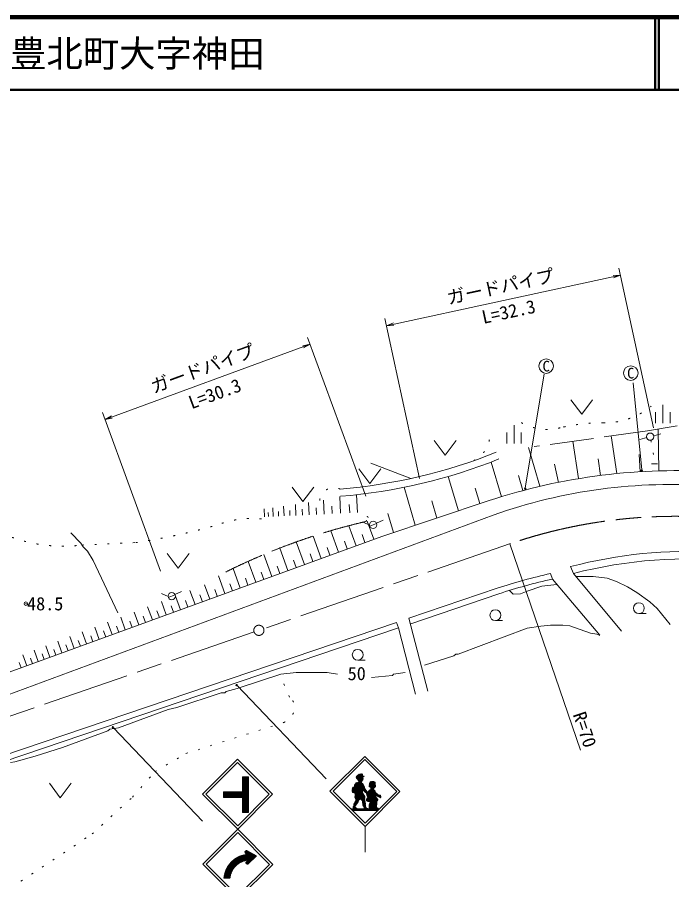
# Model space of a CAD drawing. Units: millimetres, scale not verified. Extents: x 40000 to 680000, y 20000 to 380000.
# Drawn here: x 421009 to 511009, y 261358 to 380000 of the extents above; entities that cross this region are included whole.
import ezdxf
from ezdxf.enums import TextEntityAlignment as Align

# ---------------------------------------------------------------- set-up
doc = ezdxf.new("R2010")
doc.units = ezdxf.units.MM
doc.header["$LTSCALE"] = 1000
doc.header["$PDMODE"] = 32
doc.header["$PDSIZE"] = 500
for name, pattern in [('CHAIN', [18.5, 12, -1.5, 3.5, -1.5]), ('DASHED', [7.5, 6, -1.5]), ('DOTTED', [1.75, 0.25, -1.5])]:
    doc.linetypes.add(name, pattern=pattern)
for name, color, linetype, lineweight in [('M-BGD', 7, 'Continuous', 13), ('M-BMK', 2, 'CHAIN', 13), ('M-STR-HTXT', 7, 'Continuous', 13), ('M-STR-STRC', 7, 'Continuous', 13), ('M-TTL', 2, 'Continuous', 140), ('M-TTL-LINE', 7, 'Continuous', 50)]:
    doc.layers.add(name, color=color, linetype=linetype, lineweight=lineweight)
doc.layers.add('M-TTL-TXT', color=7, linetype='Continuous')
doc.styles.add('ＭＳ ゴシック', font='')
doc.styles.get('ＭＳ ゴシック').set_extended_font_data('MS Gothic')

# ---------------------------------------------------------------- blocks, each defined once
blk = doc.blocks.new('電話柱1')
at = {"color": 7, "linetype": 'Continuous', "lineweight": 13}
for p, q in [((-1.203, 0.848), (-0.496, 0.14)), ((-0.516, 0.002), (0.484, 0.002)), ((1.475, 0.164), (0.478, 0.078))]:
    blk.add_line(p, q, dxfattribs=at)
blk.add_circle((-0.016, 0.002), 0.5, dxfattribs=at)
blk = doc.blocks.new('畑')
at = {"color": 7, "linetype": 'Continuous', "lineweight": 13}
for p, q in [((-1.5, 2), (0, 0)), ((0, 0), (1.5, 2))]:
    blk.add_line(p, q, dxfattribs=at)
blk = doc.blocks.new('荒地')
at = {"color": 7, "linetype": 'Continuous', "lineweight": 13}
for p, q in [((0, 0), (0, 2.5)), ((-1, 1.5), (-1, 0)), ((1, 1.5), (1, 0))]:
    blk.add_line(p, q, dxfattribs=at)
blk = doc.blocks.new('広葉樹林')
at = {"color": 7, "linetype": 'Continuous', "lineweight": 13}
blk.add_line((0, 0), (1, 0), dxfattribs=at)
blk.add_circle((0, 0.75), 0.75, dxfattribs=at)
blk = doc.blocks.new('カーブミラー')
at = {"color": 7, "linetype": 'Continuous', "lineweight": 13}
blk.add_circle((0, 0), 1, dxfattribs=at)
at = {"color": 7, "style": 'ＭＳ ゴシック'}
blk.add_text('C', height=1.47, dxfattribs=at).set_placement((0, 0), align=Align.MIDDLE_CENTER)
blk = doc.blocks.new('open_arrow')
at = {"color": 0, "linetype": 'Continuous', "lineweight": -2}
blk.add_lwpolyline([(7.5, 1.25), (0, 0), (7.5, -1.25)], dxfattribs=at)

msp = doc.modelspace()

# ---------------------------------------------------------------- hatches: boundary and pattern name
at = {"layer": 'M-STR-STRC'}
h = msp.add_hatch(dxfattribs=at)
h.set_pattern_fill('USER', color=256, style=0, pattern_type=2)
h.set_pattern_definition([(135, (451987, 275508), (-28.28427, -28.28427), [])])
h.paths.add_polyline_path([(451987, 275508), (452787, 275508), (452787, 270622), (451987, 270622), (451987, 272665), (449376, 272665), (449376, 273465), (451987, 273465)])
h = msp.add_hatch(dxfattribs=at)
h.set_pattern_fill('USER', color=256, style=0, pattern_type=2)
h.set_pattern_definition([(45, (468390, 275926), (-28.28427, 28.28427), [])])
h.paths.add_polyline_path([(468390, 275926), (467919, 275837), (467893, 275761), (467715, 275621, 0.45515), (467652, 275328), (467970, 274965), (467970, 274800), (467613, 274673), (467384, 274380), (467372, 274088), (467168, 274075), (467092, 273922), (467054, 273502, 0.48538), (467346, 273356), (467448, 273445), (467486, 272936), (467435, 272707), (467575, 272414), (467575, 272262), (467283, 271753), (467283, 271486, 0.4249), (467193, 271282), (467381, 271091), (466899, 271091), (467125, 270866), (470551, 270866), (470777, 271091), (470629, 271091), (470624, 271167, 0.49263), (470567, 271228), (470470, 271247, -0.16717), (470400, 271387), (470438, 271880), (470451, 272198), (470291, 271091, -0.29644), (470192, 271204), (470044, 271702), (470044, 272084), (469923, 272053), (469694, 271492, 0.19412), (469706, 271320), (469894, 271126), (469896, 271091), (467726, 271091, 0.32311), (467652, 271199), (467537, 271288, -0.40358), (467524, 271575), (467842, 271969), (468033, 272414, -0.46172), (468479, 272134), (468542, 271638), (468746, 271244, 0.16667), (468708, 271091), (469195, 271091, 0.34897), (469089, 271193, -0.23044), (468886, 271384), (468873, 272020), (468771, 272389), (468797, 272822), (468479, 273292), (468466, 273674), (468580, 273699), (468746, 273483, 0.09017), (469026, 273254), (469077, 272949), (469217, 272656), (469470, 272863), (469527, 272876), (469553, 272940), (469514, 273016), (469463, 273041), (469400, 273010), (469387, 272940), (469413, 272895), (469463, 272860), (469217, 272656), (469026, 272440, 0.5884), (469255, 272134), (469598, 272096), (469407, 271689), (469395, 271346, 0.31163), (469407, 271206), (469565, 271091), (469896, 271091), (469894, 271126), (469706, 271320, -0.19412), (469694, 271492), (469923, 272053), (470044, 272084), (470044, 271702), (470192, 271204, 0.29644), (470291, 271091), (470451, 272198), (470565, 272249), (470578, 272402), (470311, 272758), (470336, 272961), (470438, 272949), (470514, 272834), (470960, 272605), (471011, 272745), (470947, 272987), (470642, 273038), (470222, 273394), (470209, 273547), (469993, 273763), (470018, 273941, 0.30622), (470273, 274297), (470247, 274450), (470227, 274759), (470030, 274867), (469807, 274867), (469547, 274832), (469433, 274616), (469433, 274387), (469382, 274285), (469407, 274132), (469496, 274132), (469636, 274030), (469624, 273763), (469344, 273649), (469306, 273445), (469102, 273483), (468759, 273954), (468759, 274081), (468542, 274603), (468364, 274692), (468351, 274883, 0.20238), (468555, 275252), (468529, 275404), (468555, 275532), (468682, 275557), (468695, 275621), (468517, 275633), (468479, 275761), (468479, 275837)])
h = msp.add_hatch(dxfattribs=at)
h.set_pattern_fill('USER', color=256, style=0, pattern_type=2)
h.set_pattern_definition([(45, (453894, 264656), (-28.28427, 28.28427), [])])
h.paths.add_polyline_path([(453894, 264656), (452561, 265379, 0.60282), (452354, 265050), (452639, 264846, 0.36328), (449431, 261559), (450258, 261559, -0.36587), (452734, 264050), (452465, 263776, 0.60282), (452727, 263488)])

# ---------------------------------------------------------------- linework, layer by layer
at = {"layer": 'M-BGD', "linetype": 'DASHED'}
for p, q in [((507669, 323098), (492070, 320933)), ((511759, 323820), (507669, 323098)), ((475142, 316562), (469646, 318654))]:
    msp.add_line(p, q, dxfattribs=at)
at = {"layer": 'M-BGD'}
for p, q in [((509237, 317603), (509162, 323361)), ((498202, 316532), (497423, 321676)), ((503472, 317230), (502688, 322407)), ((507568, 322179), (506602, 321920)), ((508534, 322438), (509500, 322696)), ((492891, 315476), (491305, 320826)), ((501233, 316975), (500887, 319262)), ((506688, 317488), (506507, 319852)), ((487578, 314051), (486166, 318812)), ((495428, 316025), (494898, 318509)), ((508232, 318579), (509054, 318579)), ((481672, 312109), (480271, 316834)), ((490549, 314894), (489930, 316981)), ((475736, 310127), (474191, 315341)), ((484621, 313094), (483986, 315239)), ((461160, 311568), (461080, 313267)), ((463196, 311665), (463105, 313573)), ((465464, 311772), (465354, 314093)), ((467795, 311882), (467679, 314318)), ((485880, 313514), (471138, 308592)), ((478705, 311118), (478003, 313487)), ((455028, 311278), (454975, 312398)), ((456222, 311335), (456166, 312526)), ((457694, 311404), (457630, 312747)), ((458509, 311443), (458476, 312154)), ((459333, 311482), (459262, 312993)), ((460242, 311525), (460204, 312325)), ((462172, 311616), (462130, 312515)), ((464324, 311718), (464276, 312727)), ((466721, 311832), (466667, 312964)), ((455559, 311303), (455532, 311863)), ((456954, 311369), (456924, 312001)), ((472751, 309130), (471982, 311723)), ((467594, 307300), (466595, 310058)), ((470050, 308195), (469147, 310686)), ((471138, 308592), (416027, 288500)), ((428397, 309090), (429752, 307651)), ((462822, 305560), (461711, 308625)), ((465185, 306422), (464117, 309370)), ((468821, 307747), (468422, 308849)), ((429752, 307651), (430091, 307143)), ((460503, 304715), (459375, 307828)), ((466389, 306860), (465996, 307944)), ((458228, 303885), (457106, 306982)), ((461661, 305137), (461281, 306186)), ((464002, 305990), (463616, 307057)), ((453806, 302273), (452761, 305155)), ((455996, 303071), (454902, 306090)), ((459364, 304300), (458990, 305331)), ((451657, 301490), (450682, 304181)), ((457111, 303478), (456743, 304493)), ((497098, 304429), (497518, 303505)), ((449549, 300721), (448662, 303169)), ((452730, 301881), (452374, 302863)), ((454900, 302672), (454538, 303670)), ((494355, 303487), (494603, 302723)), ((494603, 302723), (501113, 294989)), ((497518, 303505), (504117, 295552)), ((447481, 299967), (446775, 301914)), ((450602, 301105), (450252, 302072)), ((486990, 301452), (474860, 297337)), ((443461, 298502), (442780, 300381)), ((445452, 299228), (444759, 301140)), ((446465, 299597), (446126, 300533)), ((448514, 300344), (448169, 301295)), ((487244, 300694), (475117, 296579)), ((441508, 297790), (440839, 299636)), ((442483, 298145), (442155, 299052)), ((444455, 298864), (444122, 299785)), ((437711, 296406), (437066, 298188)), ((439591, 297091), (438934, 298905)), ((440549, 297440), (440225, 298332)), ((473178, 296766), (418875, 278343)), ((434057, 295073), (433434, 296794)), ((435867, 295733), (435232, 297484)), ((436788, 296069), (436475, 296933)), ((438650, 296748), (438332, 297626)), ((473178, 296766), (473435, 296009)), ((474860, 297337), (477480, 287292)), ((473435, 296009), (419064, 277562)), ((430539, 293791), (429938, 295452)), ((432281, 294426), (431669, 296117)), ((433168, 294750), (432865, 295586)), ((434961, 295403), (434653, 296253)), ((473435, 296009), (475772, 286879)), ((428830, 293168), (428239, 294800)), ((429684, 293479), (429390, 294290)), ((431409, 294108), (431111, 294932)), ((499856, 295289), (500703, 295120)), ((500703, 295120), (501126, 294951)), ((425508, 291957), (424937, 293533)), ((427153, 292557), (426572, 294160)), ((427991, 292862), (427702, 293660)), ((422310, 290791), (421759, 292313)), ((423894, 291369), (423333, 292917)), ((424700, 291662), (424420, 292436)), ((426330, 292257), (426045, 293043)), ((421533, 290508), (421261, 291258)), ((423102, 291080), (422825, 291842)), ((451257, 287669), (451511, 287754))]:
    msp.add_line(p, q, dxfattribs=at)
at = {"layer": 'M-BGD', "linetype": 'DOTTED'}
for p, q in [((508142, 321817), (508713, 318719)), ((429921, 307397), (437295, 307735)), ((458454, 286484), (457205, 289309)), ((444213, 278722), (457606, 282973)), ((439962, 276236), (444213, 278722)), ((436834, 272707), (439962, 276236)), ((431301, 267654), (436834, 272707)), ((421516, 261158), (431301, 267654))]:
    msp.add_line(p, q, dxfattribs=at)
at = {"layer": 'M-BGD'}
for points in [[(430091, 307143), (430683, 306550), (431445, 305280), (434832, 298083)], [(497872, 303079), (500195, 303079), (502142, 302825), (503412, 302401), (504936, 301639), (506206, 300877), (507984, 299607), (509000, 298676), (510778, 296475)], [(495199, 301978), (493167, 301724), (491135, 301047)], [(488680, 301131), (489188, 300623), (490204, 300708), (491135, 301047)], [(492998, 296221), (491135, 295967), (481653, 292411), (481314, 292411), (481060, 292157), (476996, 290887)], [(492998, 296221), (494353, 296390), (496046, 296390), (496977, 296305), (499856, 295289)], [(465058, 289617), (463619, 289871), (459385, 289871), (457269, 289617), (451511, 287754)], [(474371, 289871), (472763, 289617), (472593, 289447), (469715, 289193)], [(451257, 287669), (449733, 287246), (449564, 287077), (449056, 287077), (442960, 285045), (441775, 284791), (434917, 282251), (433731, 282081)], [(420100, 277509), (420693, 277594), (423487, 278356), (427212, 279541), (433477, 281827), (433731, 282081)]]:
    msp.add_lwpolyline(points, dxfattribs=at)
for centre, radius in [((508051, 322308), 500), ((506888, 317647), 100), ((490858, 315160), 100), ((451169, 288133), 100), ((434167, 282318), 100)]:
    msp.add_circle(centre, radius, dxfattribs=at)
at = {"layer": 'M-BGD', "linetype": 'DOTTED'}
for centre, radius, start, end in [((501679, 334562), 10367, 269.54441, 308.7865), ((493895, 330618), 7311, 240.79723, 284.95274), ((501280, 300390), 23808, 89.23999, 103.35365), ((481976, 322602), 4021, 296.26556, 0.42549), ((464549, 313338), 1954, 64.39433, 176.7346), ((453246, 298107), 12945, 84.0924, 110.63709), ((468228, 310416), 1305, 36.52817, 94.64956), ((468368, 311396), 931, 304.25567, 347.37843), ((425292, 390046), 83182, 278.29714, 286.33289), ((427294, 328012), 20771, 250.30374, 276.47637), ((456915, 285058), 2197, 288.35227, 25.98042)]:
    msp.add_arc(centre, radius, start, end, dxfattribs=at)
at = {"layer": 'M-BGD'}
for centre, radius, start, end in [((459239, 389312), 74467, 274.74034, 291.78775), ((459239, 389312), 75467, 274.74034, 291.78775), ((511711, 234715), 82925, 86.1382, 108.1495), ((513131, 243859), 62656, 68.10363, 104.82602), ((513357, 241525), 63973, 64.04157, 104.33504), ((511476, 227187), 78198, 102.64674, 108.24748), ((511476, 227187), 77398, 102.59151, 108.24494)]:
    msp.add_arc(centre, radius, start, end, dxfattribs=at)
at = {"layer": 'M-BGD', "linetype": 'DASHED'}
msp.add_arc((488650, 225861), 87038, 103.12079, 116.59552, dxfattribs=at)
at = {"layer": 'M-BGD'}
msp.add_point((422197, 299331), dxfattribs=at)
at = {"layer": 'M-BMK'}
for p, q in [((488834, 307596), (454896, 295897)), ((453572, 295441), (374041, 268027))]:
    msp.add_line(p, q, dxfattribs=at)
msp.add_circle((454234, 295669), 700, dxfattribs=at)
msp.add_arc((511450, 241350), 70000, 67.62588, 108.84917, dxfattribs=at)
at = {"layer": 'M-STR-HTXT'}
for p, q in [((508496, 323506), (503751, 345495)), ((471789, 337575), (503962, 344518)), ((476323, 316564), (471578, 338552)), ((468921, 314131), (460928, 335947)), ((433078, 324679), (461272, 335008)), ((490875, 315259), (493460, 330927)), ((506878, 317746), (505690, 329724)), ((440727, 303802), (432734, 325618)), ((488737, 307563), (498471, 279186)), ((451238, 288060), (463505, 275228)), ((434236, 282246), (446502, 269413))]:
    msp.add_line(p, q, dxfattribs=at)
at = {"layer": 'M-STR-STRC'}
for p, q in [((486471, 311512), (373523, 269652)), ((452787, 275508), (451987, 275508)), ((451987, 275508), (451987, 273465)), ((452787, 275508), (452787, 270622)), ((467970, 274965), (467652, 275328)), ((467893, 275761), (467715, 275621)), ((467919, 275837), (467893, 275761)), ((468390, 275926), (467919, 275837)), ((468479, 275837), (468390, 275926)), ((468479, 275761), (468479, 275837)), ((468517, 275633), (468479, 275761)), ((468695, 275621), (468517, 275633)), ((468529, 275404), (468555, 275532)), ((468555, 275252), (468529, 275404)), ((468555, 275532), (468682, 275557)), ((468682, 275557), (468695, 275621)), ((467168, 274075), (467092, 273922)), ((467372, 274088), (467168, 274075)), ((467384, 274380), (467372, 274088)), ((467613, 274673), (467384, 274380)), ((467970, 274800), (467613, 274673)), ((467970, 274965), (467970, 274800)), ((468351, 274883), (468364, 274692)), ((468364, 274692), (468542, 274603)), ((468542, 274603), (468759, 274081)), ((468759, 274081), (468759, 273954)), ((469382, 274285), (469433, 274387)), ((469407, 274132), (469382, 274285)), ((469496, 274132), (469407, 274132)), ((469433, 274616), (469547, 274832)), ((469433, 274387), (469433, 274616)), ((469636, 274030), (469496, 274132)), ((469807, 274867), (469547, 274832)), ((470030, 274867), (469807, 274867)), ((470227, 274759), (470030, 274867)), ((470247, 274450), (470227, 274759)), ((470273, 274297), (470247, 274450)), ((451987, 273465), (449376, 273465)), ((449376, 272665), (449376, 273465)), ((467092, 273922), (467054, 273502)), ((467346, 273356), (467448, 273445)), ((467486, 272936), (467435, 272707)), ((467448, 273445), (467486, 272936)), ((468466, 273674), (468580, 273699)), ((468479, 273292), (468466, 273674)), ((468797, 272822), (468479, 273292)), ((468580, 273699), (468746, 273483)), ((468759, 273954), (469102, 273483)), ((469077, 272949), (469026, 273254)), ((469217, 272656), (469077, 272949)), ((469102, 273483), (469306, 273445)), ((469306, 273445), (469344, 273649)), ((469344, 273649), (469624, 273763)), ((469624, 273763), (469636, 274030)), ((470018, 273941), (469993, 273763)), ((469993, 273763), (470209, 273547)), ((470209, 273547), (470222, 273394)), ((470222, 273394), (470642, 273038)), ((470336, 272961), (470311, 272758)), ((470438, 272949), (470336, 272961)), ((470514, 272834), (470438, 272949)), ((470642, 273038), (470947, 272987)), ((470947, 272987), (471011, 272745)), ((451987, 272665), (449376, 272665)), ((451987, 272665), (451987, 270622)), ((467575, 272262), (467283, 271753)), ((467283, 271753), (467283, 271486)), ((467435, 272707), (467575, 272414)), ((467524, 271575), (467842, 271969)), ((467575, 272414), (467575, 272262)), ((467842, 271969), (468033, 272414)), ((468479, 272134), (468542, 271638)), ((468771, 272389), (468797, 272822)), ((468873, 272020), (468771, 272389)), ((468886, 271384), (468873, 272020)), ((469026, 272440), (469217, 272656)), ((469255, 272134), (469598, 272096)), ((469598, 272096), (469407, 271689)), ((469694, 271492), (469923, 272053)), ((469923, 272053), (470044, 272084)), ((470044, 272084), (470044, 271702)), ((470044, 271702), (470192, 271204)), ((470311, 272758), (470578, 272402)), ((470438, 271880), (470400, 271387)), ((470451, 272198), (470438, 271880)), ((470565, 272249), (470451, 272198)), ((470960, 272605), (470514, 272834)), ((470578, 272402), (470565, 272249)), ((471011, 272745), (470960, 272605)), ((452787, 270622), (451987, 270622)), ((470777, 271091), (466899, 271091)), ((470551, 270866), (467125, 270866)), ((467193, 271282), (467381, 271091)), ((467652, 271199), (467537, 271288)), ((468542, 271638), (468746, 271244)), ((469407, 271689), (469395, 271346)), ((469407, 271206), (469565, 271091)), ((469894, 271126), (469706, 271320)), ((469896, 271091), (469894, 271126)), ((470470, 271247), (470567, 271228)), ((470624, 271167), (470629, 271091)), ((468838, 268700), (468838, 265172)), ((452354, 265050), (452639, 264846)), ((452561, 265379), (453894, 264656)), ((452727, 263488), (453894, 264656)), ((452465, 263776), (452734, 264050)), ((449431, 261559), (450258, 261559))]:
    msp.add_line(p, q, dxfattribs=at)
for points in [[(451320, 268316), (456118, 273114), (451281, 277951), (446483, 273153)], [(468838, 268700), (473636, 273497), (468799, 278335), (464001, 273537)], [(468838, 269152), (473183, 273497), (468799, 277882), (464453, 273537)], [(451320, 268769), (455666, 273114), (451281, 277499), (446936, 273153)], [(451360, 258681), (456158, 263479), (451320, 268316), (446523, 263519)], [(451360, 259134), (455705, 263479), (451320, 267864), (446975, 263519)]]:
    msp.add_lwpolyline(points, close=True, dxfattribs=at)
msp.add_circle((469463, 272940), 80, dxfattribs=at)
for centre, radius, start, end in [((510846, 243212), 72519, 85.5873, 109.64011), ((467811, 275447), 199, 118.79004, 216.68041), ((468016, 275308), 542, 308.23108, 353.99575), ((469882, 274308), 391, 290.41115, 358.5135), ((467257, 273544), 208, 191.65325, 295.21665), ((469516, 274138), 1011, 220.40575, 241.01544), ((468137, 272085), 346, 8.28006, 107.41535), ((469225, 272351), 218, 155.9245, 277.81529), ((467336, 271341), 154, 110.329, 202.41225), ((467679, 271438), 206, 138.58914, 226.50046), ((467614, 271094), 112, 358.64882, 70.27282), ((468949, 271112), 243, 147.03911, 184.8884), ((469184, 271497), 319, 200.89423, 252.80099), ((469078, 271075), 118, 7.62151, 84.57141), ((469502, 271285), 124, 150.57683, 219.81203), ((469913, 271422), 230, 162.2656, 206.20719), ((470328, 271224), 138, 188.21916, 254.26685), ((470638, 271419), 241, 187.58475, 225.54535), ((470572, 271176), 52.5, 350.99976, 95.90392), ((452999, 261286), 3578, 95.76432, 175.62367), ((452544, 265160), 220, 85.53423, 209.86324), ((452971, 261339), 2721, 94.97862, 175.36224), ((452672, 263701), 220, 160.13676, 284.46577)]:
    msp.add_arc(centre, radius, start, end, dxfattribs=at)
at = {"layer": 'M-TTL'}
msp.add_line((680000, 380000), (40000, 380000), dxfattribs=at)
at = {"layer": 'M-TTL-LINE'}
for p, q in [((508747, 380000), (508747, 370000)), ((509247, 380000), (509247, 370000)), ((40000, 370000), (680000, 370000))]:
    msp.add_line(p, q, dxfattribs=at)

# ---------------------------------------------------------------- block references
at = {"layer": 'M-BGD', "xscale": 1000, "yscale": 1000}
for name, p in [('カーブミラー', (493740, 332010)), ('カーブミラー', (505370, 331048)), ('畑', (498628, 325396)), ('荒地', (509792, 324174)), ('荒地', (489324, 321386)), ('畑', (479861, 319782)), ('畑', (469491, 315873)), ('畑', (460292, 313366)), ('畑', (443129, 304223)), ('広葉樹林', (506487, 297967)), ('広葉樹林', (486758, 297005)), ('広葉樹林', (467831, 291551)), ('畑', (426928, 272624))]:
    msp.add_blockref(name, p, dxfattribs=at)
at = {"layer": 'M-BGD', "xscale": 1000, "yscale": 1000, "rotation": 20.02984}
for p in [(469976, 310178), (442267, 300363)]:
    msp.add_blockref('電話柱1', p, dxfattribs=at)
at = {"layer": 'M-STR-HTXT', "xscale": 133, "yscale": 133}
for p, rotation in [((503962, 344518), 192.2), ((471789, 337575), 12.2), ((461272, 335008), 200.1), ((433078, 324679), 20.1)]:
    msp.add_blockref('open_arrow', p, dxfattribs=dict(at, rotation=rotation))
at = {"layer": 'M-STR-HTXT'}
for p, rotation in [((506878, 317746), 95.7), ((490875, 315259), 80.6), ((451238, 288060), 313.7), ((434236, 282246), 313.7)]:
    msp.add_blockref('open_arrow', p, dxfattribs=dict(at, rotation=rotation))

# ---------------------------------------------------------------- texts
at = {"layer": 'M-BGD', "style": 'ＭＳ ゴシック'}
msp.add_text('48.5', height=1833, dxfattribs=at).set_placement((422357, 299331), align=Align.MIDDLE_LEFT)
msp.add_text('50', height=1833, dxfattribs=at).set_placement((467691, 288263), align=Align.BOTTOM_CENTER)
at = {"layer": 'M-STR-HTXT', "style": 'ＭＳ ゴシック'}
for s, rotation, p in [('ガードパイプ', 12.177, (487770, 341535)), ('L=32.3', 12.177, (488887, 338070)), ('ガードパイプ', 20.121, (447003, 330313)), ('L=30.3', 20.121, (448679, 326843))]:
    msp.add_text(s, height=1833, rotation=rotation, dxfattribs=at).set_placement(p, align=Align.BOTTOM_CENTER)
msp.add_text('R=70', height=1833, rotation=288.737, dxfattribs=at).set_placement((498471, 279186), align=Align.BOTTOM_RIGHT)
at = {"layer": 'M-TTL-TXT', "style": 'ＭＳ ゴシック'}
msp.add_text('下関市豊北町大字神田', height=3666, dxfattribs=at).set_placement((405024, 375000), align=Align.MIDDLE_LEFT)

doc.saveas('drawing.dxf')
